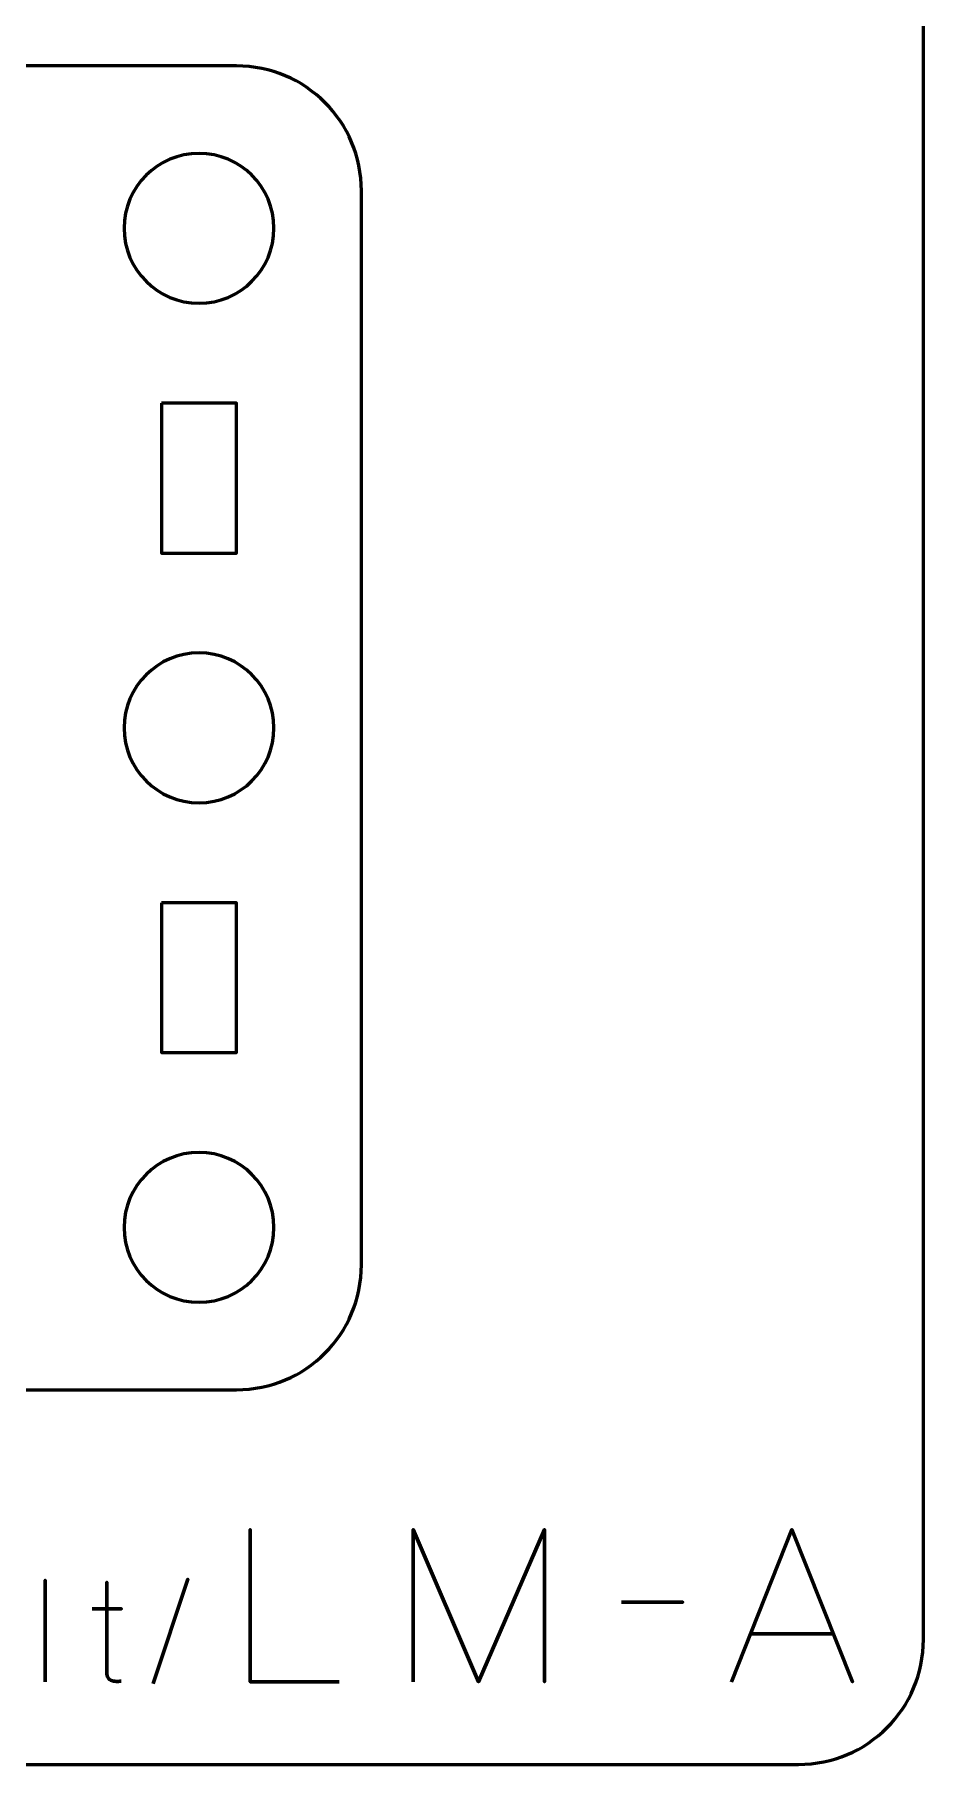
# Model space of a CAD drawing. Header units: centimetres. Extents: x -21 to 0, y -29.7 to 0.
# Drawn here: x -3.56 to 0, y -29.7 to -22.77 of the extents above; entities that cross this region are included whole.
import ezdxf

# ---------------------------------------------------------------- set-up
doc = ezdxf.new("R2010")
doc.units = ezdxf.units.CM
doc.header["$MEASUREMENT"] = 0
doc.layers.add('Layer 1', color=7, linetype='Continuous')

msp = doc.modelspace()

# ---------------------------------------------------------------- linework, layer by layer
at = {"layer": 'Layer 1', "color": 22, "lineweight": 53}
msp.add_open_spline([(-21.00003, -29.19995), (-21.00003, -29.19995), (-21.00003, -0.49992), (-21.00003, -0.49992), (-21.00003, -0.49992), (-21.00003, -0.22295), (-20.77694, 0.00004), (-20.49994, 0.00004), (-20.49994, 0.00004), (-20.49994, 0.00004), (-0.50008, 0.00004), (-0.50008, 0.00004), (-0.50008, 0.00004), (-0.22294, 0.00004), (0.00002, -0.22295), (0.00002, -0.49992), (0.00002, -0.49992), (0.00002, -0.49992), (0.00002, -29.19995), (0.00002, -29.19995), (0.00002, -29.19995), (0.00002, -29.47695), (-0.22294, -29.70004), (-0.50008, -29.70004), (-0.50008, -29.70004), (-0.50008, -29.70004), (-20.49994, -29.70004), (-20.49994, -29.70004), (-20.49994, -29.70004), (-20.77694, -29.70004), (-21.00003, -29.47695), (-21.00003, -29.19995)], degree=3, knots=[0, 0, 0, 0, 0.125, 0.125, 0.125, 0.125, 0.25, 0.25, 0.25, 0.25, 0.375, 0.375, 0.375, 0.375, 0.5, 0.5, 0.5, 0.5, 0.625, 0.625, 0.625, 0.625, 0.75, 0.75, 0.75, 0.75, 0.875, 0.875, 0.875, 0.875, 1, 1, 1, 1], dxfattribs=at)
at = {"layer": 'Layer 1', "color": 114, "lineweight": 53}
msp.add_open_spline([(-7.04994, -22.9), (-7.04994, -22.9), (-2.75007, -22.9), (-2.75007, -22.9), (-2.75007, -22.9), (-2.47293, -22.9), (-2.24997, -23.12309), (-2.24997, -23.40009), (-2.24997, -23.40009), (-2.24997, -23.40009), (-2.24997, -27.69996), (-2.24997, -27.69996), (-2.24997, -27.69996), (-2.24997, -27.9771), (-2.47293, -28.20006), (-2.75007, -28.20006), (-2.75007, -28.20006), (-2.75007, -28.20006), (-7.04994, -28.20006), (-7.04994, -28.20006), (-7.04994, -28.20006), (-7.32694, -28.20006), (-7.55003, -27.9771), (-7.55003, -27.69996), (-7.55003, -27.69996), (-7.55003, -27.69996), (-7.55003, -23.40009), (-7.55003, -23.40009), (-7.55003, -23.40009), (-7.55003, -23.12309), (-7.32694, -22.9), (-7.04994, -22.9)], degree=3, knots=[0, 0, 0, 0, 0.125, 0.125, 0.125, 0.125, 0.25, 0.25, 0.25, 0.25, 0.375, 0.375, 0.375, 0.375, 0.5, 0.5, 0.5, 0.5, 0.625, 0.625, 0.625, 0.625, 0.75, 0.75, 0.75, 0.75, 0.875, 0.875, 0.875, 0.875, 1, 1, 1, 1], dxfattribs=at)
at = {"layer": 'Layer 1', "lineweight": 53}
for points in [[(-2.6, -23.55003), (-2.6, -23.7158), (-2.73433, -23.85003), (-2.9, -23.85003), (-2.9, -23.85003), (-3.06563, -23.85003), (-3.2, -23.7158), (-3.2, -23.55003), (-3.2, -23.55003), (-3.2, -23.38436), (-3.06563, -23.25002), (-2.9, -23.25002), (-2.9, -23.25002), (-2.73433, -23.25002), (-2.6, -23.38436), (-2.6, -23.55003)], [(-3.05007, -24.25004), (-3.05007, -24.25004), (-2.75007, -24.25004), (-2.75007, -24.25004), (-2.75007, -24.25004), (-2.75007, -24.25004), (-2.75007, -24.85005), (-2.75007, -24.85005), (-2.75007, -24.85005), (-2.75007, -24.85005), (-3.05007, -24.85005), (-3.05007, -24.85005), (-3.05007, -24.85005), (-3.05007, -24.85005), (-3.05007, -24.25004), (-3.05007, -24.25004)], [(-2.6, -25.5501), (-2.6, -25.71573), (-2.73433, -25.8501), (-2.9, -25.8501), (-2.9, -25.8501), (-3.06563, -25.8501), (-3.2, -25.71573), (-3.2, -25.5501), (-3.2, -25.5501), (-3.2, -25.38433), (-3.06563, -25.2501), (-2.9, -25.2501), (-2.9, -25.2501), (-2.73433, -25.2501), (-2.6, -25.38433), (-2.6, -25.5501)], [(-3.05007, -26.25001), (-3.05007, -26.25001), (-2.75007, -26.25001), (-2.75007, -26.25001), (-2.75007, -26.25001), (-2.75007, -26.25001), (-2.75007, -26.85001), (-2.75007, -26.85001), (-2.75007, -26.85001), (-2.75007, -26.85001), (-3.05007, -26.85001), (-3.05007, -26.85001), (-3.05007, -26.85001), (-3.05007, -26.85001), (-3.05007, -26.25001), (-3.05007, -26.25001)], [(-2.6, -27.55003), (-2.6, -27.7157), (-2.73433, -27.85003), (-2.9, -27.85003), (-2.9, -27.85003), (-3.06563, -27.85003), (-3.2, -27.7157), (-3.2, -27.55003), (-3.2, -27.55003), (-3.2, -27.3844), (-3.06563, -27.25003), (-2.9, -27.25003), (-2.9, -27.25003), (-2.73433, -27.25003), (-2.6, -27.3844), (-2.6, -27.55003)]]:
    msp.add_open_spline(points, degree=3, knots=[0, 0, 0, 0, 0.25, 0.25, 0.25, 0.25, 0.5, 0.5, 0.5, 0.5, 0.75, 0.75, 0.75, 0.75, 1, 1, 1, 1], dxfattribs=at)
at = {"layer": 'Layer 1', "color": 30, "lineweight": 53}
for points, knots in [([(-2.33862, -29.36992), (-2.33862, -29.36992), (-2.69507, -29.36992), (-2.69507, -29.36992), (-2.69507, -29.36992), (-2.69507, -29.36992), (-2.69507, -28.75947), (-2.69507, -28.75947), (-2.69507, -28.75947), (-2.69507, -28.75947), (-2.69507, -29.36992), (-2.69507, -29.36992), (-2.69507, -29.36992), (-2.69507, -29.36992), (-2.33862, -29.36992), (-2.33862, -29.36992)], [0, 0, 0, 0, 0.25, 0.25, 0.25, 0.25, 0.5, 0.5, 0.5, 0.5, 0.75, 0.75, 0.75, 0.75, 1, 1, 1, 1]), ([(-2.04313, -29.36992), (-2.04313, -29.36992), (-2.04313, -28.75947), (-2.04313, -28.75947), (-2.04313, -28.75947), (-2.04313, -28.75947), (-1.78066, -29.36992), (-1.78066, -29.36992), (-1.78066, -29.36992), (-1.78066, -29.36992), (-1.51735, -28.75947), (-1.51735, -28.75947), (-1.51735, -28.75947), (-1.51735, -28.75947), (-1.51735, -29.36992), (-1.51735, -29.36992), (-1.51735, -29.36992), (-1.51735, -29.36992), (-1.51735, -28.75947), (-1.51735, -28.75947), (-1.51735, -28.75947), (-1.51735, -28.75947), (-1.78066, -29.36992), (-1.78066, -29.36992), (-1.78066, -29.36992), (-1.78066, -29.36992), (-2.04313, -28.75947), (-2.04313, -28.75947), (-2.04313, -28.75947), (-2.04313, -28.75947), (-2.04313, -29.36992), (-2.04313, -29.36992)], [0, 0, 0, 0, 0.125, 0.125, 0.125, 0.125, 0.25, 0.25, 0.25, 0.25, 0.375, 0.375, 0.375, 0.375, 0.5, 0.5, 0.5, 0.5, 0.625, 0.625, 0.625, 0.625, 0.75, 0.75, 0.75, 0.75, 0.875, 0.875, 0.875, 0.875, 1, 1, 1, 1]), ([(-0.76889, -29.36992), (-0.76889, -29.36992), (-0.52674, -28.75947), (-0.52674, -28.75947), (-0.52674, -28.75947), (-0.52674, -28.75947), (-0.28375, -29.36992), (-0.28375, -29.36992), (-0.28375, -29.36992), (-0.28375, -29.36992), (-0.52674, -28.75947), (-0.52674, -28.75947), (-0.52674, -28.75947), (-0.52674, -28.75947), (-0.76889, -29.36992), (-0.76889, -29.36992)], [0, 0, 0, 0, 0.25, 0.25, 0.25, 0.25, 0.5, 0.5, 0.5, 0.5, 0.75, 0.75, 0.75, 0.75, 1, 1, 1, 1]), ([(-3.51634, -29.36992), (-3.51634, -29.36992), (-3.51634, -28.96296), (-3.51634, -28.96296), (-3.51634, -28.96296), (-3.51634, -28.96296), (-3.51634, -29.36992), (-3.51634, -29.36992)], [0, 0, 0, 0, 0.5, 0.5, 0.5, 0.5, 1, 1, 1, 1]), ([(-3.21154, -29.3671), (-3.2185, -29.36766), (-3.22546, -29.36785), (-3.23224, -29.36766), (-3.23224, -29.36766), (-3.23901, -29.36747), (-3.24513, -29.36644), (-3.25068, -29.36437), (-3.25068, -29.36437), (-3.25623, -29.36239), (-3.26065, -29.35882), (-3.26403, -29.35374), (-3.26403, -29.35374), (-3.26733, -29.34866), (-3.26902, -29.34142), (-3.26911, -29.3321), (-3.26911, -29.3321), (-3.26911, -29.32768), (-3.26911, -29.32016), (-3.26911, -29.30962), (-3.26911, -29.30962), (-3.26911, -29.29899), (-3.26911, -29.28619), (-3.26911, -29.27105), (-3.26911, -29.27105), (-3.26911, -29.2559), (-3.26911, -29.23935), (-3.26911, -29.22138), (-3.26911, -29.22138), (-3.26911, -29.20341), (-3.26911, -29.18488), (-3.26911, -29.16569), (-3.26911, -29.16569), (-3.26911, -29.1465), (-3.26911, -29.12759), (-3.26911, -29.10887), (-3.26911, -29.10887), (-3.26911, -29.09015), (-3.26911, -29.07255), (-3.26911, -29.056), (-3.26911, -29.056), (-3.26911, -29.03944), (-3.26911, -29.02476), (-3.26911, -29.01207), (-3.26911, -29.01207), (-3.26911, -28.99927), (-3.26911, -28.9893), (-3.26911, -28.98196), (-3.26911, -28.98196), (-3.26911, -28.97472), (-3.26911, -28.97095), (-3.26911, -28.97086), (-3.26911, -28.97086), (-3.26911, -28.97095), (-3.26911, -28.97472), (-3.26911, -28.98196), (-3.26911, -28.98196), (-3.26911, -28.9893), (-3.26911, -28.99927), (-3.26911, -29.01207), (-3.26911, -29.01207), (-3.26911, -29.02476), (-3.26911, -29.03944), (-3.26911, -29.056), (-3.26911, -29.056), (-3.26911, -29.07255), (-3.26911, -29.09015), (-3.26911, -29.10887), (-3.26911, -29.10887), (-3.26911, -29.12759), (-3.26911, -29.1465), (-3.26911, -29.16569), (-3.26911, -29.16569), (-3.26911, -29.18488), (-3.26911, -29.20341), (-3.26911, -29.22138), (-3.26911, -29.22138), (-3.26911, -29.23935), (-3.26911, -29.2559), (-3.26911, -29.27105), (-3.26911, -29.27105), (-3.26911, -29.28619), (-3.26911, -29.29899), (-3.26911, -29.30962), (-3.26911, -29.30962), (-3.26911, -29.32016), (-3.26911, -29.32768), (-3.26911, -29.3321), (-3.26911, -29.3321), (-3.26902, -29.34142), (-3.26733, -29.34866), (-3.26403, -29.35374), (-3.26403, -29.35374), (-3.26065, -29.35882), (-3.25623, -29.36239), (-3.25068, -29.36437), (-3.25068, -29.36437), (-3.24513, -29.36644), (-3.23901, -29.36747), (-3.23224, -29.36766), (-3.23224, -29.36766), (-3.22546, -29.36785), (-3.2185, -29.36766), (-3.21154, -29.3671)], [0, 0, 0, 0, 0.0384615, 0.0384615, 0.0384615, 0.0384615, 0.0769231, 0.0769231, 0.0769231, 0.0769231, 0.1153846, 0.1153846, 0.1153846, 0.1153846, 0.1538462, 0.1538462, 0.1538462, 0.1538462, 0.1923077, 0.1923077, 0.1923077, 0.1923077, 0.2307692, 0.2307692, 0.2307692, 0.2307692, 0.2692308, 0.2692308, 0.2692308, 0.2692308, 0.3076923, 0.3076923, 0.3076923, 0.3076923, 0.3461538, 0.3461538, 0.3461538, 0.3461538, 0.3846154, 0.3846154, 0.3846154, 0.3846154, 0.4230769, 0.4230769, 0.4230769, 0.4230769, 0.4615385, 0.4615385, 0.4615385, 0.4615385, 0.5, 0.5, 0.5, 0.5, 0.5384615, 0.5384615, 0.5384615, 0.5384615, 0.5769231, 0.5769231, 0.5769231, 0.5769231, 0.6153846, 0.6153846, 0.6153846, 0.6153846, 0.6538462, 0.6538462, 0.6538462, 0.6538462, 0.6923077, 0.6923077, 0.6923077, 0.6923077, 0.7307692, 0.7307692, 0.7307692, 0.7307692, 0.7692308, 0.7692308, 0.7692308, 0.7692308, 0.8076923, 0.8076923, 0.8076923, 0.8076923, 0.8461538, 0.8461538, 0.8461538, 0.8461538, 0.8846154, 0.8846154, 0.8846154, 0.8846154, 0.9230769, 0.9230769, 0.9230769, 0.9230769, 0.9615385, 0.9615385, 0.9615385, 0.9615385, 1, 1, 1, 1]), ([(-3.08341, -29.37556), (-3.08341, -29.37556), (-2.94512, -28.95901), (-2.94512, -28.95901), (-2.94512, -28.95901), (-2.94512, -28.95901), (-3.08341, -29.37556), (-3.08341, -29.37556)], [0, 0, 0, 0, 0.5, 0.5, 0.5, 0.5, 1, 1, 1, 1]), ([(-3.32838, -29.07754), (-3.32838, -29.07754), (-3.21041, -29.07754), (-3.21041, -29.07754), (-3.21041, -29.07754), (-3.21041, -29.07754), (-3.32838, -29.07754), (-3.32838, -29.07754)], [0, 0, 0, 0, 0.5, 0.5, 0.5, 0.5, 1, 1, 1, 1]), ([(-1.20916, -29.05073), (-1.20916, -29.05073), (-0.96278, -29.05073), (-0.96278, -29.05073), (-0.96278, -29.05073), (-0.96278, -29.05073), (-1.20916, -29.05073), (-1.20916, -29.05073)], [0, 0, 0, 0, 0.5, 0.5, 0.5, 0.5, 1, 1, 1, 1]), ([(-0.69269, -29.17773), (-0.69269, -29.17773), (-0.36079, -29.17773), (-0.36079, -29.17773), (-0.36079, -29.17773), (-0.36079, -29.17773), (-0.69269, -29.17773), (-0.69269, -29.17773)], [0, 0, 0, 0, 0.5, 0.5, 0.5, 0.5, 1, 1, 1, 1])]:
    msp.add_open_spline(points, degree=3, knots=knots, dxfattribs=at)

doc.saveas('drawing.dxf')
